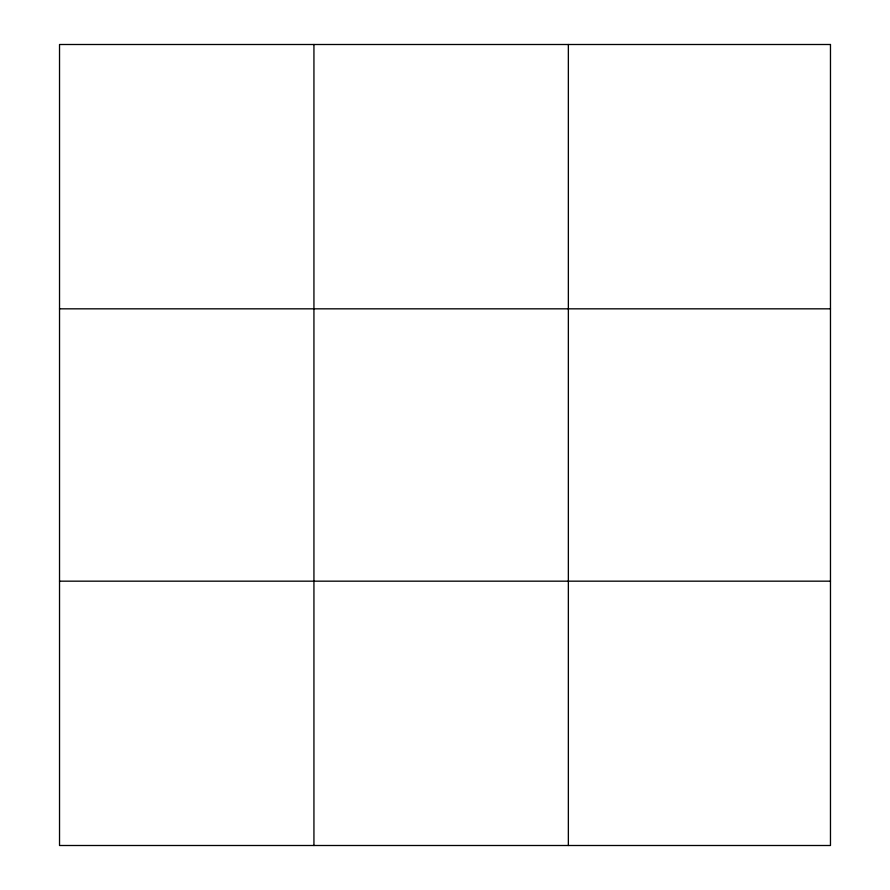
<?xml version="1.0" encoding="UTF-8"?>
<svg xmlns="http://www.w3.org/2000/svg" width="890" height="890" viewBox="0 0 890 890"><rect width="100%" height="100%" fill="white"/><g stroke="black" fill="none" stroke-linecap="round" stroke-linejoin="round"><path stroke-width="1.33" d="M313.936 44.5L313.936 845.5M568.354 44.5L568.354 845.5M59.53 308.83L830.47 308.83M59.53 581.17L830.47 581.17M830.47 44.5L830.47 845.5L59.53 845.5L59.53 44.5L830.47 44.5"/></g></svg>
